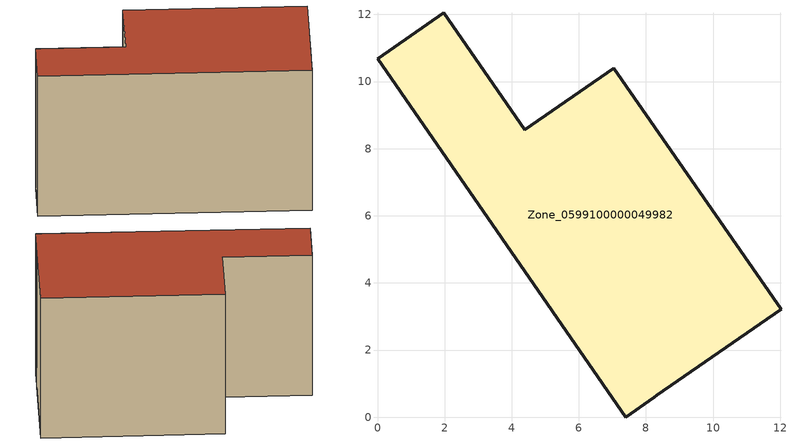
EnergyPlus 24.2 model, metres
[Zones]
Zone_0599100000049982
 floor ground (C_G): 7.03,10.39 12.02,3.21 8.33,0.65 8.24,0.59 7.39,0 0,10.68 1.97,12.05 4.39,8.56 z0
 wall outside (C_F): 12.02,3.21 7.03,10.39 4.39,8.56 1.97,12.05 0,10.68 7.39,0 8.24,0.59 8.33,0.65 12.02,3.21 z0:7.87
 roof outside (C_R): 8.24,0.59 8.33,0.65 12.02,3.21 7.03,10.39 4.39,8.56 1.97,12.05 0,10.68 7.39,0 z7.87
[BUILDING]
Pand.0599100000049982: North Axis=0; Terrain=City; Loads Convergence Tolerance Value=0.04; Temperature Convergence Tolerance Value=0.4; Solar Distribution=FullExterior; Maximum Number of Warmup Days=25; Minimum Number of Warmup Days=1
[Site:Location]
Rotterdam.The.Hague.AP_ZH_NLD Design_Conditions: Latitude=51.96; Longitude=4.45; Time Zone=1; Elevation=-4.5
[SITE:GROUNDTEMPERATURE:BUILDINGSURFACE]
18, 18, 18, 18, 18, 18, 18, 18, 18, 18, 18, 18
[MATERIAL] Thermal Absorptance=0.9; Solar Absorptance=0.7; Visible Absorptance=0.7
Name | Roughness | Thickness | Conductivity | Density | Specific Heat
G.TC.1975-1991 | MediumSmooth | 0.15 | 0.288461 | 540 | 1210
F.TC.1975-1991 | Rough | 0.3 | 0.230769 | 1920 | 840
R.TC.1975-1991 | MediumRough | 0.2 | 0.153846 | 1500 | 1000
[CONSTRUCTION]
C_G: G.TC.1975-1991
C_F: F.TC.1975-1991
C_R: R.TC.1975-1991
[ZONE]
Zone_0599100000049982: Type=1; Multiplier=1; Ceiling Height=Autocalculate; Volume=Autocalculate; Floor Area=autocalculate; Part of Total Floor Area=Yes
[ZONEINFILTRATION:DESIGNFLOWRATE]
Infil_Zone_0599100000049982: Zone or ZoneList or Space or SpaceList=Zone_0599100000049982; Schedule=AlwaysOn; Design Flow Rate Calculation Method=Flow/Area; Flow Rate per Floor Area=0.003; Constant Term Coefficient=1; Temperature Term Coefficient=0; Velocity Term Coefficient=0; Velocity Squared Term Coefficient=0
[HVACTEMPLATE:ZONE:IDEALLOADSAIRSYSTEM]
Zone_0599100000049982: Maximum Heating Supply Air Temperature=50; Minimum Cooling Supply Air Temperature=13; Maximum Heating Supply Air Humidity Ratio=0.0156; Minimum Cooling Supply Air Humidity Ratio=0.0077; Heating Limit=NoLimit; Cooling Limit=NoLimit; Dehumidification Control Type=ConstantSensibleHeatRatio; Cooling Sensible Heat Ratio=0.7; Dehumidification Setpoint=60; Humidification Control Type=None; Humidification Setpoint=30; Outdoor Air Method=None; Outdoor Air Flow Rate per Person=0.00944; Outdoor Air Flow Rate per Zone Floor Area=0; Outdoor Air Flow Rate per Zone=0; Demand Controlled Ventilation Type=None; Outdoor Air Economizer Type=NoEconomizer; Heat Recovery Type=None; Sensible Heat Recovery Effectiveness=0.7; Latent Heat Recovery Effectiveness=0.65
[ZONECONTROL:THERMOSTAT]
ThermostatControl_Zone_0599100000049982: Zone or ZoneList=Zone_0599100000049982; Control Type Schedule=DualSetpointControlType; Control 1=Thermostat_Zone_0599100000049982; Temperature Difference Between Cutout And Setpoint=0
[THERMOSTATSETPOINT:DUALSETPOINT]
Thermostat_Zone_0599100000049982: Heating Setpoint Temperature Schedule=HeatingSetpoint_Zone_0599100000049982; Cooling Setpoint Temperature Schedule=CoolingSetpoint_Zone_0599100000049982
[SCHEDULE:COMPACT]
HeatingSetpoint_Zone_0599100000049982: Through: 12/31, For: AllDays, Until: 24:00, 21
CoolingSetpoint_Zone_0599100000049982: Through: 12/31, For: AllDays, Until: 24:00, 24
DualSetpointControlType: Through: 12/31, For: AllDays, Until: 24:00, 4
AlwaysOn: Through: 12/31, For: AllDays, Until: 24:00, 1
